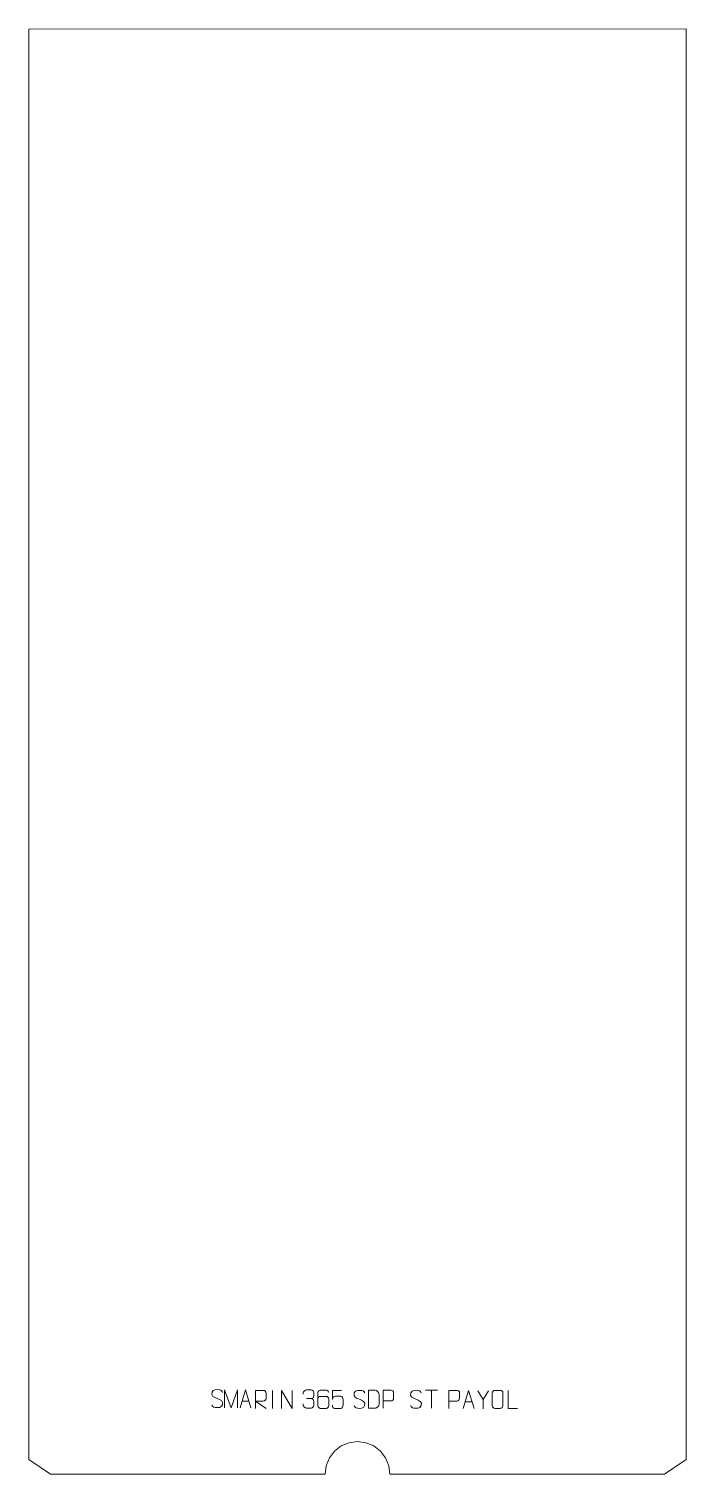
# Model space of a CAD drawing. Header units: millimetres. Extents: x -455 to 455, y -1302 to 698.
import ezdxf

# ---------------------------------------------------------------- set-up
doc = ezdxf.new("R2010")
doc.units = ezdxf.units.MM
doc.header["$MEASUREMENT"] = 0
doc.layers.add('layer 1', color=7, linetype='Continuous')

msp = doc.modelspace()

# ---------------------------------------------------------------- linework, layer by layer
at = {"layer": 'layer 1', "color": 242, "lineweight": 9}
msp.add_open_spline([(424.9996, -1302.4994), (424.9996, -1302.4994), (45.0004, -1302.4994), (45.0004, -1302.4994), (45.0004, -1302.4994), (45.0004, -1302.4994), (43.4667, -1290.8516), (43.4667, -1290.8516), (43.4667, -1290.8516), (43.4667, -1290.8516), (38.9712, -1279.9994), (38.9712, -1279.9994), (38.9712, -1279.9994), (38.9712, -1279.9994), (31.8202, -1270.6792), (31.8202, -1270.6792), (31.8202, -1270.6792), (31.8202, -1270.6792), (22.5, -1263.5273), (22.5, -1263.5273), (22.5, -1263.5273), (22.5, -1263.5273), (11.6468, -1259.0327), (11.6468, -1259.0327), (11.6468, -1259.0327), (11.6468, -1259.0327), (0, -1257.499), (0, -1257.499), (0, -1257.499), (0, -1257.499), (-11.6465, -1259.0327), (-11.6465, -1259.0327), (-11.6465, -1259.0327), (-11.6465, -1259.0327), (-22.5, -1263.5273), (-22.5, -1263.5273), (-22.5, -1263.5273), (-22.5, -1263.5273), (-31.819, -1270.6792), (-31.819, -1270.6792), (-31.819, -1270.6792), (-31.819, -1270.6792), (-38.9709, -1279.9994), (-38.9709, -1279.9994), (-38.9709, -1279.9994), (-38.9709, -1279.9994), (-43.4667, -1290.8516), (-43.4667, -1290.8516), (-43.4667, -1290.8516), (-43.4667, -1290.8516), (-45.0001, -1302.4994), (-45.0001, -1302.4994), (-45.0001, -1302.4994), (-45.0001, -1302.4994), (-424.9996, -1302.4994), (-424.9996, -1302.4994), (-424.9996, -1302.4994), (-424.9996, -1302.4994), (-454.9999, -1282.4991), (-454.9999, -1282.4991), (-454.9999, -1282.4991), (-454.9999, -1282.4991), (-454.9999, 697.4999), (-454.9999, 697.4999), (-454.9999, 697.4999), (-454.9999, 697.4999), (455.0002, 697.749), (455.0002, 697.749), (455.0002, 697.749), (455.0002, 697.749), (455.0002, -1282.4991), (455.0002, -1282.4991), (455.0002, -1282.4991), (455.0002, -1282.4991), (424.9996, -1302.4994), (424.9996, -1302.4994)], degree=3, knots=[0, 0, 0, 0, 0.05, 0.05, 0.05, 0.05, 0.1, 0.1, 0.1, 0.1, 0.15, 0.15, 0.15, 0.15, 0.2, 0.2, 0.2, 0.2, 0.25, 0.25, 0.25, 0.25, 0.3, 0.3, 0.3, 0.3, 0.35, 0.35, 0.35, 0.35, 0.4, 0.4, 0.4, 0.4, 0.45, 0.45, 0.45, 0.45, 0.5, 0.5, 0.5, 0.5, 0.55, 0.55, 0.55, 0.55, 0.6, 0.6, 0.6, 0.6, 0.65, 0.65, 0.65, 0.65, 0.7, 0.7, 0.7, 0.7, 0.75, 0.75, 0.75, 0.75, 0.8, 0.8, 0.8, 0.8, 0.85, 0.85, 0.85, 0.85, 0.9, 0.9, 0.9, 0.9, 1, 1, 1, 1], dxfattribs=at)
at = {"layer": 'layer 1', "color": 250, "lineweight": 9}
for points, knots in [([(-194.2306, -1197.807), (-198.4789, -1196.3366), (-203.387, -1194.5408), (-201.3819, -1189.0205), (-201.3819, -1189.0205), (-199.8784, -1184.8806), (-194.6648, -1185.2691), (-191.0612, -1185.8702), (-191.0612, -1185.8702), (-188.2006, -1186.3474), (-187.3359, -1187.5606), (-187.0253, -1189.6447)], [0, 0, 0, 0, 0.25, 0.25, 0.25, 0.25, 0.5, 0.5, 0.5, 0.5, 1, 1, 1, 1]), ([(-194.2306, -1197.8071), (-190.212, -1199.4538), (-185.1825, -1201.3421), (-187.0165, -1206.7024), (-187.0165, -1206.7024), (-188.4763, -1210.9688), (-193.3871, -1210.7121), (-197.1132, -1210.1574), (-197.1132, -1210.1574), (-199.8632, -1209.7476), (-201.0841, -1208.5341), (-201.4621, -1206.4219)], [0, 0, 0, 0, 0.25, 0.25, 0.25, 0.25, 0.5, 0.5, 0.5, 0.5, 1, 1, 1, 1]), ([(-183.9998, -1210.7278), (-183.9998, -1210.7278), (-183.9998, -1185.7699), (-183.9998, -1185.7699), (-183.9998, -1185.7699), (-183.9998, -1185.7699), (-175.0747, -1210.7278), (-175.0747, -1210.7278), (-175.0747, -1210.7278), (-175.0747, -1210.7278), (-166.3148, -1185.7704), (-166.3148, -1185.7704), (-166.3148, -1185.7704), (-166.3148, -1185.7704), (-166.3148, -1210.7278), (-166.3148, -1210.7278)], [0, 0, 0, 0, 0.2, 0.2, 0.2, 0.2, 0.4, 0.4, 0.4, 0.4, 0.6, 0.6, 0.6, 0.6, 1, 1, 1, 1]), ([(-162.6278, -1210.7256), (-162.6278, -1210.7256), (-155.2568, -1185.7721), (-155.2568, -1185.7721), (-155.2568, -1185.7721), (-155.2568, -1185.7721), (-147.6869, -1210.7256), (-147.6869, -1210.7256)], [0, 0, 0, 0, 0.333333333, 0.333333333, 0.333333333, 0.333333333, 1, 1, 1, 1]), ([(-141.2452, -1211.5683), (-141.2452, -1211.5683), (-141.2452, -1186.6148), (-141.2452, -1186.6148), (-141.2452, -1186.6148), (-137.6504, -1186.6148), (-134.0549, -1186.6148), (-130.4597, -1186.6148), (-130.4597, -1186.6148), (-128.1344, -1186.6525), (-126.5771, -1188.1425), (-126.5812, -1190.5089), (-126.5812, -1190.5089), (-126.5816, -1192.5444), (-126.5816, -1195.6038), (-126.5812, -1197.6398), (-126.5812, -1197.6398), (-126.5877, -1199.5153), (-128.4, -1201.4571), (-130.4095, -1201.4762), (-130.4095, -1201.4762), (-130.4095, -1201.4762), (-141.2452, -1201.4762), (-141.2452, -1201.4762), (-141.2452, -1201.4762), (-141.2452, -1201.4762), (-126.5905, -1211.5683), (-126.5905, -1211.5683)], [0, 0, 0, 0, 0.125, 0.125, 0.125, 0.125, 0.25, 0.25, 0.25, 0.25, 0.375, 0.375, 0.375, 0.375, 0.5, 0.5, 0.5, 0.5, 0.625, 0.625, 0.625, 0.625, 0.75, 0.75, 0.75, 0.75, 1, 1, 1, 1]), ([(-105.2405, -1211.5683), (-105.2405, -1211.5683), (-105.2405, -1186.6148), (-105.2405, -1186.6148), (-105.2405, -1186.6148), (-105.2405, -1186.6148), (-90.5857, -1211.5683), (-90.5857, -1211.5683), (-90.5857, -1211.5683), (-90.5857, -1211.5683), (-90.5857, -1186.6148), (-90.5857, -1186.6148)], [0, 0, 0, 0, 0.25, 0.25, 0.25, 0.25, 0.5, 0.5, 0.5, 0.5, 1, 1, 1, 1]), ([(-75.1366, -1191.7984), (-75.1366, -1191.7984), (-75.1366, -1189.9412), (-75.1366, -1189.9412), (-75.1366, -1189.9412), (-75.1509, -1188.1993), (-72.4864, -1186.0812), (-70.4273, -1186.1039), (-70.4273, -1186.1039), (-68.3632, -1186.1039), (-66.2992, -1186.1039), (-64.2355, -1186.1039), (-64.2355, -1186.1039), (-62.041, -1186.0951), (-60.4427, -1187.9419), (-60.3983, -1189.854), (-60.3983, -1189.854), (-60.3987, -1191.2891), (-60.3987, -1192.7242), (-60.3983, -1194.1597), (-60.3983, -1194.1597), (-60.4469, -1195.8132), (-62.0495, -1198.0432), (-64.2478, -1198.0332), (-64.2478, -1198.0332), (-62.0441, -1198.0444), (-60.4361, -1199.8476), (-60.3821, -1201.9071), (-60.3821, -1201.9071), (-60.3825, -1203.6918), (-60.3825, -1205.4765), (-60.3821, -1207.2616), (-60.3821, -1207.2616), (-60.372, -1209.323), (-62.4269, -1211.0861), (-64.2478, -1211.078), (-64.2478, -1211.078), (-66.3131, -1211.0777), (-68.3783, -1211.0777), (-70.4439, -1211.078), (-70.4439, -1211.078), (-72.6125, -1211.0665), (-75.1435, -1208.6663), (-75.1621, -1207.2045), (-75.1621, -1207.2045), (-75.1621, -1207.2045), (-75.1621, -1205.2959), (-75.1621, -1205.2959)], [0, 0, 0, 0, 0.076923077, 0.076923077, 0.076923077, 0.076923077, 0.153846154, 0.153846154, 0.153846154, 0.153846154, 0.230769231, 0.230769231, 0.230769231, 0.230769231, 0.307692308, 0.307692308, 0.307692308, 0.307692308, 0.384615385, 0.384615385, 0.384615385, 0.384615385, 0.461538462, 0.461538462, 0.461538462, 0.461538462, 0.538461538, 0.538461538, 0.538461538, 0.538461538, 0.615384615, 0.615384615, 0.615384615, 0.615384615, 0.692307692, 0.692307692, 0.692307692, 0.692307692, 0.769230769, 0.769230769, 0.769230769, 0.769230769, 0.846153846, 0.846153846, 0.846153846, 0.846153846, 1, 1, 1, 1]), ([(-39.8988, -1189.5029), (-39.9229, -1188.1634), (-41.2791, -1186.5102), (-42.851, -1186.5445), (-42.851, -1186.5445), (-45.8358, -1186.5448), (-48.821, -1186.5448), (-51.8064, -1186.5445), (-51.8064, -1186.5445), (-53.0255, -1186.5296), (-54.7537, -1187.9672), (-54.7587, -1189.5029), (-54.7587, -1189.5029), (-54.7584, -1195.8634), (-54.7584, -1202.2242), (-54.7587, -1208.5849), (-54.7587, -1208.5849), (-54.754, -1209.7478), (-53.0255, -1211.5189), (-51.8064, -1211.5433), (-51.8064, -1211.5433), (-48.821, -1211.543), (-45.8358, -1211.543), (-42.851, -1211.5433), (-42.851, -1211.5433), (-41.5729, -1211.4995), (-39.9032, -1209.885), (-39.8988, -1208.5849), (-39.8988, -1208.5849), (-39.8988, -1205.0016), (-39.8988, -1201.4185), (-39.8988, -1197.8358), (-39.8988, -1197.8358), (-39.9373, -1196.3576), (-41.52, -1194.9247), (-42.851, -1194.9267), (-42.851, -1194.9267), (-45.8358, -1194.9264), (-48.821, -1194.9264), (-51.8064, -1194.9267), (-51.8064, -1194.9267), (-53.1359, -1194.9217), (-54.7789, -1196.429), (-54.7372, -1197.8575)], [0, 0, 0, 0, 0.083333333, 0.083333333, 0.083333333, 0.083333333, 0.166666667, 0.166666667, 0.166666667, 0.166666667, 0.25, 0.25, 0.25, 0.25, 0.333333333, 0.333333333, 0.333333333, 0.333333333, 0.416666667, 0.416666667, 0.416666667, 0.416666667, 0.5, 0.5, 0.5, 0.5, 0.583333333, 0.583333333, 0.583333333, 0.583333333, 0.666666667, 0.666666667, 0.666666667, 0.666666667, 0.75, 0.75, 0.75, 0.75, 0.833333333, 0.833333333, 0.833333333, 0.833333333, 1, 1, 1, 1]), ([(-21.9347, -1186.5888), (-21.9347, -1186.5888), (-34.7864, -1186.5888), (-34.7864, -1186.5888), (-34.7864, -1186.5888), (-34.7861, -1190.8194), (-34.7861, -1195.0503), (-34.7864, -1199.2815), (-34.7864, -1199.2815), (-34.7867, -1195.9714), (-33.1557, -1194.8996), (-30.3437, -1194.8391), (-30.3437, -1194.8391), (-27.9041, -1194.8388), (-25.4646, -1194.8388), (-23.0254, -1194.8391), (-23.0254, -1194.8391), (-21.3756, -1194.8323), (-19.9007, -1197.2128), (-19.8722, -1199.2815), (-19.8722, -1199.2815), (-19.8725, -1201.8688), (-19.8725, -1204.4564), (-19.8722, -1207.0441), (-19.8722, -1207.0441), (-19.826, -1209.0035), (-21.3254, -1211.4398), (-22.9513, -1211.4983), (-22.9513, -1211.4983), (-24.9078, -1211.498), (-29.8028, -1211.498), (-31.7598, -1211.4983), (-31.7598, -1211.4983), (-33.6053, -1211.5071), (-34.7124, -1209.5423), (-34.7332, -1206.9912)], [0, 0, 0, 0, 0.1, 0.1, 0.1, 0.1, 0.2, 0.2, 0.2, 0.2, 0.3, 0.3, 0.3, 0.3, 0.4, 0.4, 0.4, 0.4, 0.5, 0.5, 0.5, 0.5, 0.6, 0.6, 0.6, 0.6, 0.7, 0.7, 0.7, 0.7, 0.8, 0.8, 0.8, 0.8, 1, 1, 1, 1]), ([(2.6767, -1198.8697), (-1.5716, -1197.3993), (-6.4797, -1195.6035), (-4.4746, -1190.0832), (-4.4746, -1190.0832), (-2.9711, -1185.9433), (2.2425, -1186.3318), (5.8461, -1186.9329), (5.8461, -1186.9329), (8.7067, -1187.4101), (9.5714, -1188.6233), (9.882, -1190.7074)], [0, 0, 0, 0, 0.25, 0.25, 0.25, 0.25, 0.5, 0.5, 0.5, 0.5, 1, 1, 1, 1]), ([(2.6767, -1198.8698), (6.6953, -1200.5165), (11.7248, -1202.4048), (9.8908, -1207.7651), (9.8908, -1207.7651), (8.431, -1212.0315), (3.5202, -1211.7748), (-0.2059, -1211.2201), (-0.2059, -1211.2201), (-2.9559, -1210.8103), (-4.1768, -1209.5968), (-4.5548, -1207.4846)], [0, 0, 0, 0, 0.25, 0.25, 0.25, 0.25, 0.5, 0.5, 0.5, 0.5, 1, 1, 1, 1]), ([(15.2844, -1211.3183), (17.6162, -1211.3179), (22.5664, -1211.3419), (24.8979, -1211.3422), (24.8979, -1211.3422), (26.8229, -1211.4476), (30.1415, -1207.906), (30.1303, -1205.8887), (30.1303, -1205.8887), (30.1299, -1200.1186), (30.1299, -1197.9489), (30.1303, -1192.1796), (30.1303, -1192.1796), (30.126, -1190.0415), (26.7515, -1186.3814), (24.5991, -1186.3949), (24.5991, -1186.3949), (22.2734, -1186.3949), (17.5491, -1186.3949), (15.223, -1186.3949), (15.223, -1186.3949), (15.2234, -1192.1418), (15.2847, -1205.571), (15.2844, -1211.3183)], [0, 0, 0, 0, 0.142857143, 0.142857143, 0.142857143, 0.142857143, 0.285714286, 0.285714286, 0.285714286, 0.285714286, 0.428571429, 0.428571429, 0.428571429, 0.428571429, 0.571428571, 0.571428571, 0.571428571, 0.571428571, 0.714285714, 0.714285714, 0.714285714, 0.714285714, 1, 1, 1, 1]), ([(35.3446, -1211.3465), (35.3446, -1211.3465), (35.3446, -1186.3929), (35.3446, -1186.3929), (35.3446, -1186.3929), (38.9396, -1186.3929), (42.5349, -1186.3929), (46.1303, -1186.3929), (46.1303, -1186.3929), (48.4555, -1186.4308), (50.0129, -1187.9209), (50.0087, -1190.287), (50.0087, -1190.287), (50.0083, -1192.3227), (50.0083, -1195.382), (50.0087, -1197.418), (50.0087, -1197.418), (50.0022, -1199.2934), (48.19, -1201.2353), (46.1804, -1201.2544), (46.1804, -1201.2544), (46.1804, -1201.2544), (35.3446, -1201.2544), (35.3446, -1201.2544)], [0, 0, 0, 0, 0.142857143, 0.142857143, 0.142857143, 0.142857143, 0.285714286, 0.285714286, 0.285714286, 0.285714286, 0.428571429, 0.428571429, 0.428571429, 0.428571429, 0.571428571, 0.571428571, 0.571428571, 0.571428571, 0.714285714, 0.714285714, 0.714285714, 0.714285714, 1, 1, 1, 1]), ([(80.965, -1198.8155), (76.7167, -1197.3451), (71.8086, -1195.5493), (73.8137, -1190.029), (73.8137, -1190.029), (75.3172, -1185.8891), (80.5308, -1186.2776), (84.1344, -1186.8787), (84.1344, -1186.8787), (86.995, -1187.3559), (87.8597, -1188.5691), (88.1703, -1190.6532)], [0, 0, 0, 0, 0.25, 0.25, 0.25, 0.25, 0.5, 0.5, 0.5, 0.5, 1, 1, 1, 1]), ([(80.965, -1198.8156), (84.9836, -1200.4623), (90.0131, -1202.3506), (88.1791, -1207.7109), (88.1791, -1207.7109), (86.7193, -1211.9773), (81.8085, -1211.7206), (78.0824, -1211.1659), (78.0824, -1211.1659), (75.3324, -1210.7561), (74.1115, -1209.5426), (73.7335, -1207.4304)], [0, 0, 0, 0, 0.25, 0.25, 0.25, 0.25, 0.5, 0.5, 0.5, 0.5, 1, 1, 1, 1]), ([(126.6203, -1211.5302), (126.6203, -1211.5302), (126.6203, -1186.5766), (126.6203, -1186.5766), (126.6203, -1186.5766), (130.2153, -1186.5766), (133.8106, -1186.5766), (137.406, -1186.5766), (137.406, -1186.5766), (139.7312, -1186.6145), (141.2886, -1188.1046), (141.2844, -1190.4707), (141.2844, -1190.4707), (141.284, -1192.5064), (141.284, -1195.5657), (141.2844, -1197.6017), (141.2844, -1197.6017), (141.2779, -1199.4771), (139.4657, -1201.419), (137.4561, -1201.4381), (137.4561, -1201.4381), (137.4561, -1201.4381), (126.6203, -1201.4381), (126.6203, -1201.4381)], [0, 0, 0, 0, 0.142857143, 0.142857143, 0.142857143, 0.142857143, 0.285714286, 0.285714286, 0.285714286, 0.285714286, 0.428571429, 0.428571429, 0.428571429, 0.428571429, 0.571428571, 0.571428571, 0.571428571, 0.571428571, 0.714285714, 0.714285714, 0.714285714, 0.714285714, 1, 1, 1, 1]), ([(146.4819, -1211.5301), (146.4819, -1211.5301), (153.8529, -1186.5766), (153.8529, -1186.5766), (153.8529, -1186.5766), (153.8529, -1186.5766), (161.4228, -1211.5301), (161.4228, -1211.5301)], [0, 0, 0, 0, 0.333333333, 0.333333333, 0.333333333, 0.333333333, 1, 1, 1, 1]), ([(181.2747, -1187.1547), (181.2747, -1187.1547), (173.9523, -1199.0534), (173.9523, -1199.0534), (173.9523, -1199.0534), (173.9523, -1199.0534), (173.953, -1212.1083), (173.953, -1212.1083)], [0, 0, 0, 0, 0.333333333, 0.333333333, 0.333333333, 0.333333333, 1, 1, 1, 1]), ([(190.4327, -1186.5769), (192.7584, -1186.5769), (195.0845, -1186.5769), (197.4106, -1186.5769), (197.4106, -1186.5769), (199.3572, -1186.5413), (201.3486, -1188.0329), (201.3753, -1190.4705), (201.3753, -1190.4705), (201.3749, -1196.2174), (201.3749, -1201.9647), (201.3753, -1207.7124), (201.3753, -1207.7124), (201.2355, -1210.0358), (199.5583, -1211.5154), (197.4106, -1211.5262), (197.4106, -1211.5262), (195.0787, -1211.5258), (192.7468, -1211.5258), (190.4153, -1211.5262), (190.4153, -1211.5262), (188.4903, -1211.6316), (186.5182, -1209.7471), (186.5294, -1207.7298), (186.5294, -1207.7298), (186.5297, -1201.9597), (186.5297, -1196.19), (186.5294, -1190.4207), (186.5294, -1190.4207), (186.5336, -1188.2826), (188.2803, -1186.5634), (190.4327, -1186.5769)], [0, 0, 0, 0, 0.111111111, 0.111111111, 0.111111111, 0.111111111, 0.222222222, 0.222222222, 0.222222222, 0.222222222, 0.333333333, 0.333333333, 0.333333333, 0.333333333, 0.444444444, 0.444444444, 0.444444444, 0.444444444, 0.555555556, 0.555555556, 0.555555556, 0.555555556, 0.666666667, 0.666666667, 0.666666667, 0.666666667, 0.777777778, 0.777777778, 0.777777778, 0.777777778, 1, 1, 1, 1]), ([(221.4787, -1211.552), (221.4787, -1211.552), (208.5296, -1211.552), (208.5296, -1211.552), (208.5296, -1211.552), (208.5296, -1211.552), (208.5296, -1186.5984), (208.5296, -1186.5984)], [0, 0, 0, 0, 0.333333333, 0.333333333, 0.333333333, 0.333333333, 1, 1, 1, 1])]:
    msp.add_open_spline(points, degree=3, knots=knots, dxfattribs=at)
for points in [[(-117.9131, -1186.6045), (-117.9131, -1186.6045), (-117.9131, -1211.5786), (-117.9131, -1211.5786)], [(-70.4269, -1198.0436), (-70.4269, -1198.0436), (-64.2305, -1198.0436), (-64.2305, -1198.0436)], [(93.9568, -1186.5355), (93.9568, -1186.5355), (110.944, -1186.5355), (110.944, -1186.5355)], [(102.4506, -1211.4655), (102.4506, -1211.4655), (102.4506, -1186.512), (102.4506, -1186.512)], [(173.9523, -1199.0534), (173.9523, -1199.0534), (166.6314, -1187.1547), (166.6314, -1187.1547)], [(-159.9052, -1201.4762), (-159.9052, -1201.4762), (-150.4095, -1201.4762), (-150.4095, -1201.4762)], [(149.2045, -1202.2807), (149.2045, -1202.2807), (158.7002, -1202.2807), (158.7002, -1202.2807)]]:
    msp.add_open_spline(points, degree=3, dxfattribs=at)

doc.saveas('drawing.dxf')
